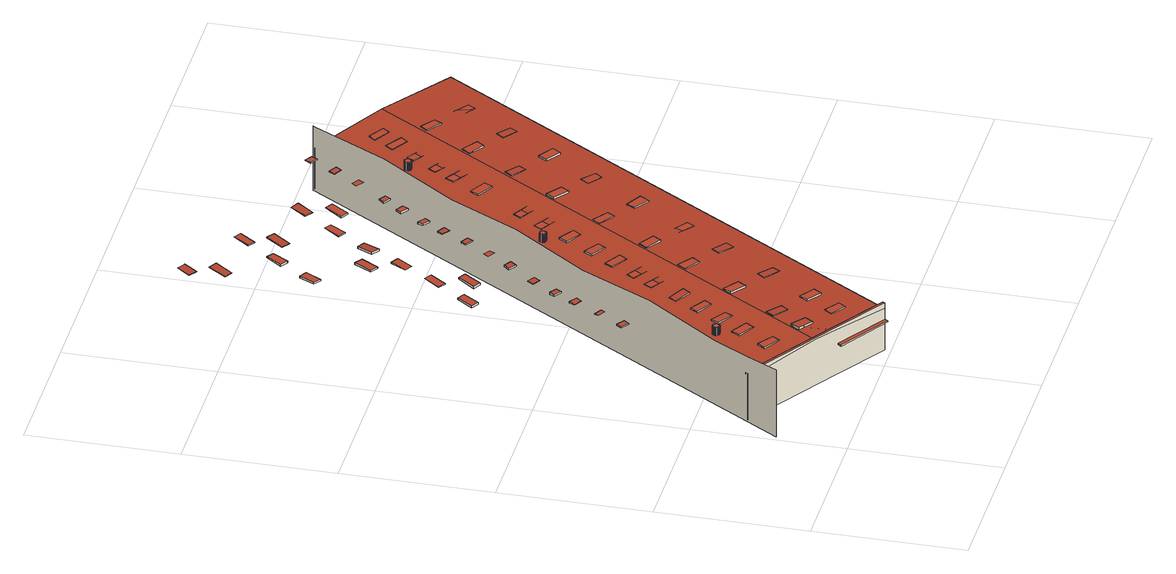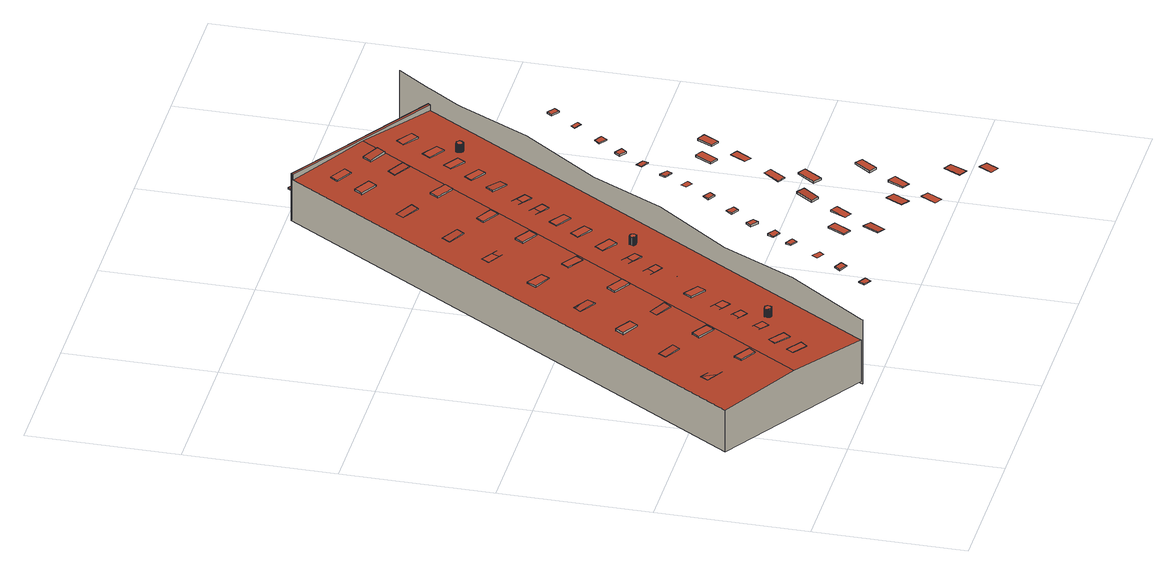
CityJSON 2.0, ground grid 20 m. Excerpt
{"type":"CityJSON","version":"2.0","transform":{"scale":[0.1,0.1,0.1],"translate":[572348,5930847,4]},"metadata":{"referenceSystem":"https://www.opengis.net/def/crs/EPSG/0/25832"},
"CityObjects":{
"building1":{"type":"Building","attributes":{"Grundfläche 2D":"8235.237512","Grundhöhe NN":"4.940"},"children":["building1-1","building1-2","building1-3","building1-4","building1-5","building1-6","building1-7","building1-8","building1-9","building1-10","building1-11","building1-12","building1-13","building1-14","building1-15","building1-16","building1-17","building1-18","building1-19","building1-20","building1-21","building1-22","building1-23","building1-24","building1-25","building1-26","building1-27","building1-28","building1-29","building1-30"],"geometry":[{"type":"MultiSurface","lod":"3","boundaries":[[[0,1,2,3,4,5,6,7,8,9,10,11,12,13,14,15]]],"semantics":{"surfaces":[{"type":"WallSurface"}],"values":[0]}}]},
"building1-1":{"type":"BuildingInstallation","parents":["building1"],"geometry":[{"type":"MultiSurface","lod":"3","boundaries":[[[16,17,18,19]],[[19,18,20,21]],[[16,19,21,22]],[[17,16,22,23]],[[18,17,23,20]]],"semantics":{"surfaces":[{"type":"RoofSurface"},{"type":"WallSurface"}],"values":[0,1,1,1,1]}}]},
"building1-2":{"type":"BuildingInstallation","parents":["building1"],"geometry":[{"type":"MultiSurface","lod":"3","boundaries":[[[24,25,26,27]],[[25,24,28,29]],[[27,28,24]],[[25,29,26]]],"semantics":{"surfaces":[{"type":"RoofSurface"},{"type":"WallSurface"}],"values":[0,1,1,1]}}]},
"building1-3":{"type":"BuildingInstallation","parents":["building1"],"geometry":[{"type":"MultiSurface","lod":"3","boundaries":[[[30,31,32,33]],[[33,32,34,35]],[[35,36,30,33]],[[36,37,31,30]],[[32,31,37,34]]],"semantics":{"surfaces":[{"type":"RoofSurface"},{"type":"WallSurface"}],"values":[0,1,1,1,1]}}]},
"building1-4":{"type":"BuildingInstallation","parents":["building1"],"geometry":[{"type":"MultiSurface","lod":"3","boundaries":[[[38,39,40,41]],[[42,43,41,40]],[[38,41,43,44]],[[44,45,39,38]],[[40,39,45,42]]],"semantics":{"surfaces":[{"type":"RoofSurface"},{"type":"WallSurface"}],"values":[0,1,1,1,1]}}]},
"building1-5":{"type":"BuildingInstallation","parents":["building1"],"geometry":[{"type":"MultiSurface","lod":"3","boundaries":[[[46,47,48,49]],[[49,48,50,51]],[[46,49,51,52]],[[47,46,52,53]],[[53,50,48,47]]],"semantics":{"surfaces":[{"type":"RoofSurface"},{"type":"WallSurface"}],"values":[0,1,1,1,1]}}]},
"building1-6":{"type":"BuildingInstallation","parents":["building1"],"geometry":[{"type":"MultiSurface","lod":"3","boundaries":[[[54,55,56,57]],[[58,59,57,56]],[[54,57,59,60]],[[55,54,60,61]],[[61,58,56,55]]],"semantics":{"surfaces":[{"type":"RoofSurface"},{"type":"WallSurface"}],"values":[0,1,1,1,1]}}]},
"building1-7":{"type":"BuildingInstallation","parents":["building1"],"geometry":[{"type":"MultiSurface","lod":"3","boundaries":[[[62,63,64,65]],[[63,66,64]],[[62,65,67]],[[63,62,67,66]]],"semantics":{"surfaces":[{"type":"RoofSurface"},{"type":"WallSurface"}],"values":[0,1,1,1]}}]},
"building1-8":{"type":"BuildingInstallation","parents":["building1"],"geometry":[{"type":"MultiSurface","lod":"3","boundaries":[[[68,69,70,71]],[[71,70,72,73]],[[68,71,73,74]],[[69,68,74,75]],[[75,72,70,69]]],"semantics":{"surfaces":[{"type":"RoofSurface"},{"type":"WallSurface"}],"values":[0,1,1,1,1]}}]},
"building1-9":{"type":"BuildingInstallation","parents":["building1"],"geometry":[{"type":"MultiSurface","lod":"3","boundaries":[[[76,77,78,79]],[[79,78,80,81]],[[76,79,81,82]],[[77,76,82,83]],[[78,77,83,80]]],"semantics":{"surfaces":[{"type":"RoofSurface"},{"type":"WallSurface"}],"values":[0,1,1,1,1]}}]},
"building1-10":{"type":"BuildingInstallation","parents":["building1"],"geometry":[{"type":"MultiSurface","lod":"3","boundaries":[[[84,85,86,87]],[[87,86,88,89]],[[84,87,89,90]],[[85,84,90,91]],[[86,85,91,88]]],"semantics":{"surfaces":[{"type":"RoofSurface"},{"type":"WallSurface"}],"values":[0,1,1,1,1]}}]},
"building1-11":{"type":"BuildingInstallation","parents":["building1"],"geometry":[{"type":"MultiSurface","lod":"3","boundaries":[[[92,93,94,95]],[[95,94,96]],[[96,97,92,95]],[[92,97,93]]],"semantics":{"surfaces":[{"type":"RoofSurface"},{"type":"WallSurface"}],"values":[0,1,1,1]}}]},
"building1-12":{"type":"BuildingInstallation","parents":["building1"],"geometry":[{"type":"MultiSurface","lod":"3","boundaries":[[[98,99,100,101]],[[101,100,102,103]],[[103,104,98,101]],[[99,98,104,105]],[[105,102,100,99]]],"semantics":{"surfaces":[{"type":"RoofSurface"},{"type":"WallSurface"}],"values":[0,1,1,1,1]}}]},
"building1-13":{"type":"BuildingInstallation","parents":["building1"],"geometry":[{"type":"MultiSurface","lod":"3","boundaries":[[[106,107,108,109,110]],[[111,109,108]],[[107,106,112]],[[108,107,112,111]]],"semantics":{"surfaces":[{"type":"RoofSurface"},{"type":"WallSurface"}],"values":[0,1,1,1]}}]},
"building1-14":{"type":"BuildingInstallation","parents":["building1"],"geometry":[{"type":"MultiSurface","lod":"3","boundaries":[[[113,114,115,116]],[[116,115,117,118]],[[113,116,118,119]],[[114,113,119,120]],[[115,114,120,117]]],"semantics":{"surfaces":[{"type":"RoofSurface"},{"type":"WallSurface"}],"values":[0,1,1,1,1]}}]},
"building1-15":{"type":"BuildingInstallation","parents":["building1"],"geometry":[{"type":"MultiSurface","lod":"3","boundaries":[[[121,122,123,124]]],"semantics":{"surfaces":[{"type":"RoofSurface"}],"values":[0]}}]},
"building1-16":{"type":"BuildingInstallation","parents":["building1"],"geometry":[{"type":"MultiSurface","lod":"3","boundaries":[[[125,126,127,128]],[[128,127,129,130]],[[125,128,130,131]],[[126,125,131,132]],[[127,126,132,129]]],"semantics":{"surfaces":[{"type":"RoofSurface"},{"type":"WallSurface"}],"values":[0,1,1,1,1]}}]},
"building1-17":{"type":"BuildingInstallation","parents":["building1"],"geometry":[{"type":"MultiSurface","lod":"3","boundaries":[[[133,134,135,136]],[[136,135,137,138]],[[133,136,138,139]],[[134,133,139,140]],[[135,134,140,137]]],"semantics":{"surfaces":[{"type":"RoofSurface"},{"type":"WallSurface"}],"values":[0,1,1,1,1]}}]},
"building1-18":{"type":"BuildingInstallation","parents":["building1"],"geometry":[{"type":"MultiSurface","lod":"3","boundaries":[[[141,142,143,144]],[[144,143,145,146]],[[141,144,146,147]],[[142,141,147,148]],[[143,142,148,145]]],"semantics":{"surfaces":[{"type":"RoofSurface"},{"type":"WallSurface"}],"values":[0,1,1,1,1]}}]},
"building1-19":{"type":"BuildingInstallation","parents":["building1"],"geometry":[{"type":"MultiSurface","lod":"3","boundaries":[[[149,150,151,152]],[[152,151,153,154]],[[154,155,149,152]],[[150,149,155,156]],[[156,153,151,150]]],"semantics":{"surfaces":[{"type":"RoofSurface"},{"type":"WallSurface"}],"values":[0,1,1,1,1]}}]},
"building1-20":{"type":"BuildingInstallation","parents":["building1"],"geometry":[{"type":"MultiSurface","lod":"3","boundaries":[[[157,158,159,160]],[[159,161,160]],[[162,158,157]],[[162,161,159,158]]],"semantics":{"surfaces":[{"type":"RoofSurface"},{"type":"WallSurface"}],"values":[0,1,1,1]}}]},
"building1-21":{"type":"BuildingInstallation","parents":["building1"],"geometry":[{"type":"MultiSurface","lod":"3","boundaries":[[[163,164,165,166]],[[166,165,167,168]],[[168,169,163,166]],[[169,170,164,163]],[[165,164,170,167]]],"semantics":{"surfaces":[{"type":"RoofSurface"},{"type":"WallSurface"}],"values":[0,1,1,1,1]}}]},
"building1-22":{"type":"BuildingInstallation","parents":["building1"],"geometry":[{"type":"MultiSurface","lod":"3","boundaries":[[[171,172,173,174]],[[173,175,174]],[[172,171,176]],[[176,175,173,172]]],"semantics":{"surfaces":[{"type":"RoofSurface"},{"type":"WallSurface"}],"values":[0,1,1,1]}}]},
"building1-23":{"type":"BuildingInstallation","parents":["building1"],"geometry":[{"type":"MultiSurface","lod":"3","boundaries":[[[177,178,179,180]],[[180,179,181,182]],[[183,181,179,178]],[[177,180,182,184]],[[178,177,184,183]]],"semantics":{"surfaces":[{"type":"RoofSurface"},{"type":"WallSurface"}],"values":[0,1,1,1,1]}}]},
"building1-24":{"type":"BuildingInstallation","parents":["building1"],"geometry":[{"type":"MultiSurface","lod":"3","boundaries":[[[185,186,187,188]],[[188,187,189,190]],[[185,188,190,191]],[[186,185,191,192]],[[187,186,192,189]]],"semantics":{"surfaces":[{"type":"RoofSurface"},{"type":"WallSurface"}],"values":[0,1,1,1,1]}}]},
"building1-25":{"type":"BuildingInstallation","parents":["building1"],"geometry":[{"type":"MultiSurface","lod":"3","boundaries":[[[193,194,195,196]],[[196,195,197,198]],[[198,199,193,196]],[[194,193,199,200]],[[195,194,200,197]]],"semantics":{"surfaces":[{"type":"RoofSurface"},{"type":"WallSurface"}],"values":[0,1,1,1,1]}}]},
"building1-26":{"type":"BuildingInstallation","parents":["building1"],"geometry":[{"type":"MultiSurface","lod":"3","boundaries":[[[201,202,203,204]],[[204,203,205,206]],[[204,206,201]],[[207,202,201]],[[207,205,203,202]]],"semantics":{"surfaces":[{"type":"RoofSurface"},{"type":"WallSurface"}],"values":[0,1,1,1,1]}}]},
"building1-27":{"type":"BuildingInstallation","parents":["building1"],"geometry":[{"type":"MultiSurface","lod":"3","boundaries":[[[208,209,210,211]],[[211,210,212,213]],[[208,211,213,214]],[[214,215,209,208]],[[215,212,210,209]]],"semantics":{"surfaces":[{"type":"RoofSurface"},{"type":"WallSurface"}],"values":[0,1,1,1,1]}}]},
"building1-28":{"type":"BuildingInstallation","parents":["building1"],"geometry":[{"type":"MultiSurface","lod":"3","boundaries":[[[216,217,218,219]]],"semantics":{"surfaces":[{"type":"RoofSurface"}],"values":[0]}}]},
"building1-29":{"type":"BuildingInstallation","parents":["building1"],"geometry":[{"type":"MultiSurface","lod":"3","boundaries":[[[220,221,222,223]],[[223,222,224,225]],[[220,223,225,226]],[[221,220,226,227]],[[222,221,227,224]]],"semantics":{"surfaces":[{"type":"RoofSurface"},{"type":"WallSurface"}],"values":[0,1,1,1,1]}}]},
"building1-30":{"type":"BuildingInstallation","parents":["building1"],"geometry":[{"type":"MultiSurface","lod":"3","boundaries":[[[228,229,230,231]],[[231,230,232,233]],[[233,234,228,231]],[[234,235,229,228]],[[230,229,235,232]]],"semantics":{"surfaces":[{"type":"RoofSurface"},{"type":"WallSurface"}],"values":[0,1,1,1,1]}}]},
"building2":{"type":"Building","attributes":{"Grundfläche 2D":"1811.024875","Grundhöhe NN":"5.160"},"children":["building2-1","building2-2","building2-3","building2-4","building2-5","building2-6","building2-7","building2-8","building2-9","building2-10","building2-11","building2-12","building2-13","building2-14","building2-15","building2-16","building2-17","building2-18","building2-19","building2-20","building2-21","building2-22","building2-23","building2-24","building2-25","building2-26","building2-27","building2-28","building2-29","building2-30","building2-31","building2-32","building2-33","building2-34","building2-35","building2-36","building2-37","building2-38","building2-39","building2-40","building2-41","building2-42","building2-43","building2-44"],"geometry":[{"type":"Solid","lod":"3","boundaries":[[[[236,237,238,239,240,241,242,243]],[[244,245,246,236,243,242,241,247],[248,249,250,249,248,243]],[[248,249,248,243]],[[249,248,249,250]],[[251,240,239,238,237,252,253]],[[254,255,256,244,247,241,240,251,257]],[[245,244,256,255,254,258,246]],[[252,237,236,246,258]],[[257,251,253,252,258,254]]]],"semantics":{"surfaces":[{"type":"RoofSurface"},{"type":"WallSurface"},{"type":"GroundSurface"}],"values":[[0,0,0,0,1,1,1,1,2]]}}]},
"building2-1":{"type":"BuildingInstallation","parents":["building2"],"geometry":[{"type":"MultiSurface","lod":"3","boundaries":[[[259,260,261,262]],[[262,261,263,264]],[[264,265,259,262]],[[260,259,265,266]],[[266,263,261,260]]],"semantics":{"surfaces":[{"type":"RoofSurface"},{"type":"WallSurface"}],"values":[0,1,1,1,1]}}]},
"building2-2":{"type":"BuildingInstallation","parents":["building2"],"geometry":[{"type":"MultiSurface","lod":"3","boundaries":[[[267,268,269,270]],[[270,269,271,272]],[[272,273,267,270]],[[268,267,273,274]],[[274,271,269,268]]],"semantics":{"surfaces":[{"type":"RoofSurface"},{"type":"WallSurface"}],"values":[0,1,1,1,1]}}]},
"building2-3":{"type":"BuildingInstallation","parents":["building2"],"geometry":[{"type":"MultiSurface","lod":"3","boundaries":[[[275,276,277,278]],[[279,280,278,277]],[[275,278,280,281]],[[276,275,281,282]],[[282,279,277,276]]],"semantics":{"surfaces":[{"type":"RoofSurface"},{"type":"WallSurface"}],"values":[0,1,1,1,1]}}]},
"building2-4":{"type":"BuildingInstallation","parents":["building2"],"geometry":[{"type":"MultiSurface","lod":"3","boundaries":[[[283,284,285,286]],[[286,285,287,288]],[[283,286,288,289]],[[284,283,289,290]],[[285,284,290,287]]],"semantics":{"surfaces":[{"type":"RoofSurface"},{"type":"WallSurface"}],"values":[0,1,1,1,1]}}]},
"building2-5":{"type":"BuildingInstallation","parents":["building2"],"geometry":[{"type":"MultiSurface","lod":"3","boundaries":[[[291,292,293,294]],[[294,295,291]],[[294,293,296,295]],[[292,296,293]]],"semantics":{"surfaces":[{"type":"RoofSurface"},{"type":"WallSurface"}],"values":[0,1,1,1]}}]},
"building2-6":{"type":"BuildingInstallation","parents":["building2"],"geometry":[{"type":"MultiSurface","lod":"3","boundaries":[[[297,298,299,300]],[[300,299,301,302]],[[297,300,302,303]],[[298,297,303,304]],[[299,298,304,301]]],"semantics":{"surfaces":[{"type":"RoofSurface"},{"type":"WallSurface"}],"values":[0,1,1,1,1]}}]},
"building2-7":{"type":"BuildingInstallation","parents":["building2"],"geometry":[{"type":"MultiSurface","lod":"3","boundaries":[[[305,306,307,308]],[[305,308,309]],[[306,305,309,310]],[[306,310,307]]],"semantics":{"surfaces":[{"type":"RoofSurface"},{"type":"WallSurface"}],"values":[0,1,1,1]}}]},
"building2-8":{"type":"BuildingInstallation","parents":["building2"],"geometry":[{"type":"MultiSurface","lod":"3","boundaries":[[[311,312,313,314]],[[314,313,315,316]],[[316,317,311,314]],[[312,311,317,318]],[[318,315,313,312]]],"semantics":{"surfaces":[{"type":"RoofSurface"},{"type":"WallSurface"}],"values":[0,1,1,1,1]}}]},
"building2-9":{"type":"BuildingInstallation","parents":["building2"],"geometry":[{"type":"MultiSurface","lod":"3","boundaries":[[[319,320,321,322]],[[322,321,323,324]],[[324,325,319,322]],[[325,326,320,319]],[[321,320,326,323]]],"semantics":{"surfaces":[{"type":"RoofSurface"},{"type":"WallSurface"}],"values":[0,1,1,1,1]}}]},
"building2-10":{"type":"BuildingInstallation","parents":["building2"],"geometry":[{"type":"MultiSurface","lod":"3","boundaries":[[[327,328,329,330]],[[329,331,332,330]],[[332,327,330]],[[329,328,331]]],"semantics":{"surfaces":[{"type":"RoofSurface"},{"type":"WallSurface"}],"values":[0,1,1,1]}}]},
"building2-11":{"type":"BuildingInstallation","parents":["building2"],"geometry":[{"type":"MultiSurface","lod":"3","boundaries":[[[333,334,335,336]],[[337,338,336,335]],[[333,336,338,339]],[[339,340,334,333]],[[335,334,340,337]]],"semantics":{"surfaces":[{"type":"RoofSurface"},{"type":"WallSurface"}],"values":[0,1,1,1,1]}}]},
"building2-12":{"type":"BuildingInstallation","parents":["building2"],"geometry":[{"type":"MultiSurface","lod":"3","boundaries":[[[341,342,343,344,345,346,347,348,349,350,351,352,353,354,355,356,357,358,359,360,361,362,363,364,365,366,367,368,369,370,371]],[[344,343,372,373]],[[371,370,374,375]],[[341,371,375,376]],[[342,341,376,377]],[[343,342,377,372]],[[345,344,373,378]],[[346,345,378,379]],[[347,346,379,380]],[[348,347,380,381]],[[349,348,381,382]],[[350,349,382,383]],[[351,350,383,384]],[[352,351,384,385]],[[353,352,385,386]],[[354,353,386,387]],[[355,354,387,388]],[[356,355,388,389]],[[357,356,389,390]],[[358,357,390,391]],[[359,358,391,392]],[[360,359,392,393]],[[361,360,393,394]],[[362,361,394,395]],[[363,362,395,396]],[[364,363,396,397]],[[365,364,397,398]],[[366,365,398,399]],[[367,366,399,400]],[[368,367,400,401]],[[369,368,401,402]],[[370,369,402,374]]],"semantics":{"surfaces":[{"type":"RoofSurface"},{"type":"WallSurface"}],"values":[0,1,1,1,1,1,1,1,1,1,1,1,1,1,1,1,1,1,1,1,1,1,1,1,1,1,1,1,1,1,1,1]}}]},
"building2-13":{"type":"BuildingInstallation","parents":["building2"],"geometry":[{"type":"MultiSurface","lod":"3","boundaries":[[[403,404,405,406]],[[406,405,407,408]],[[406,408,409,403]],[[409,410,404,403]],[[410,407,405,404]]],"semantics":{"surfaces":[{"type":"RoofSurface"},{"type":"WallSurface"}],"values":[0,1,1,1,1]}}]},
"building2-14":{"type":"BuildingInstallation","parents":["building2"],"geometry":[{"type":"MultiSurface","lod":"3","boundaries":[[[411,412,413,414]],[[414,413,415,416]],[[411,414,416,417]],[[412,411,417,418]],[[413,412,418,415]]],"semantics":{"surfaces":[{"type":"RoofSurface"},{"type":"WallSurface"}],"values":[0,1,1,1,1]}}]},
"building2-15":{"type":"BuildingInstallation","parents":["building2"],"geometry":[{"type":"MultiSurface","lod":"3","boundaries":[[[419,420,421,422]],[[422,421,423,424]],[[419,422,424,425]],[[425,426,420,419]],[[421,420,426,423]]],"semantics":{"surfaces":[{"type":"RoofSurface"},{"type":"WallSurface"}],"values":[0,1,1,1,1]}}]},
"building2-16":{"type":"BuildingInstallation","parents":["building2"],"geometry":[{"type":"MultiSurface","lod":"3","boundaries":[[[427,428,429,430]],[[430,429,431,432]],[[427,430,432,433]],[[433,434,428,427]],[[434,431,429,428]]],"semantics":{"surfaces":[{"type":"RoofSurface"},{"type":"WallSurface"}],"values":[0,1,1,1,1]}}]},
"building2-17":{"type":"BuildingInstallation","parents":["building2"],"geometry":[{"type":"MultiSurface","lod":"3","boundaries":[[[435,436,437,438,439]],[[437,440,438]],[[435,441,436]],[[437,436,441,440]]],"semantics":{"surfaces":[{"type":"RoofSurface"},{"type":"WallSurface"}],"values":[0,1,1,1]}}]},
"building2-18":{"type":"BuildingInstallation","parents":["building2"],"geometry":[{"type":"MultiSurface","lod":"3","boundaries":[[[442,443,444,445]],[[444,446,445]],[[442,445,447]],[[447,448,443,442]],[[444,443,448,446]]],"semantics":{"surfaces":[{"type":"RoofSurface"},{"type":"WallSurface"}],"values":[0,1,1,1,1]}}]},
"building2-19":{"type":"BuildingInstallation","parents":["building2"],"geometry":[{"type":"MultiSurface","lod":"3","boundaries":[[[449,450,451,452]],[[452,451,453,454]],[[454,455,449,452]],[[455,456,450,449]],[[451,450,456,453]]],"semantics":{"surfaces":[{"type":"RoofSurface"},{"type":"WallSurface"}],"values":[0,1,1,1,1]}}]},
"building2-20":{"type":"BuildingInstallation","parents":["building2"],"geometry":[{"type":"MultiSurface","lod":"3","boundaries":[[[457,458,459,460]],[[461,457,460]],[[458,457,461,462]],[[458,462,459]]],"semantics":{"surfaces":[{"type":"RoofSurface"},{"type":"WallSurface"}],"values":[0,1,1,1]}}]},
"building2-21":{"type":"BuildingInstallation","parents":["building2"],"geometry":[{"type":"MultiSurface","lod":"3","boundaries":[[[463,464,465,466]],[[466,465,467,468]],[[468,469,463,466]],[[464,463,469,470]],[[470,467,465,464]]],"semantics":{"surfaces":[{"type":"RoofSurface"},{"type":"WallSurface"}],"values":[0,1,1,1,1]}}]},
"building2-22":{"type":"BuildingInstallation","parents":["building2"],"geometry":[{"type":"MultiSurface","lod":"3","boundaries":[[[471,472,473,474]],[[474,473,475,476]],[[476,477,471,474]],[[477,478,472,471]],[[473,472,478,475]]],"semantics":{"surfaces":[{"type":"RoofSurface"},{"type":"WallSurface"}],"values":[0,1,1,1,1]}}]},
"building2-23":{"type":"BuildingInstallation","parents":["building2"],"geometry":[{"type":"MultiSurface","lod":"3","boundaries":[[[479,480,481,482]],[[482,481,483,484]],[[479,482,484,485]],[[480,479,485,486]],[[481,480,486,483]]],"semantics":{"surfaces":[{"type":"RoofSurface"},{"type":"WallSurface"}],"values":[0,1,1,1,1]}}]},
"building2-24":{"type":"BuildingInstallation","parents":["building2"],"geometry":[{"type":"MultiSurface","lod":"3","boundaries":[[[487,488,489,490]],[[491,489,488]],[[491,492,490,489]],[[490,492,487]]],"semantics":{"surfaces":[{"type":"RoofSurface"},{"type":"WallSurface"}],"values":[0,1,1,1]}}]},
"building2-25":{"type":"BuildingInstallation","parents":["building2"],"geometry":[{"type":"MultiSurface","lod":"3","boundaries":[[[493,494,495,496]],[[497,498,496,495]],[[493,496,498,499]],[[494,493,499,500]],[[500,497,495,494]]],"semantics":{"surfaces":[{"type":"RoofSurface"},{"type":"WallSurface"}],"values":[0,1,1,1,1]}}]},
"building2-26":{"type":"BuildingInstallation","parents":["building2"],"geometry":[{"type":"MultiSurface","lod":"3","boundaries":[[[501,502,503,504,505,506,507,508,509,510,511,512,513,514,515,516,517,518,519,520,521,522,523,524,525,526,527,528]],[[529,530,507,506]],[[531,532,504,503]],[[532,533,505,504]],[[533,529,506,505]],[[530,534,508,507]],[[534,535,509,508]],[[535,536,510,509]],[[536,537,511,510]],[[537,538,512,511]],[[538,539,513,512]],[[539,540,514,513]],[[540,541,515,514]],[[541,542,516,515]],[[542,543,517,516]],[[543,544,518,517]],[[544,545,519,518]],[[545,546,520,519]],[[546,547,521,520]],[[547,548,522,521]],[[523,522,548,549]],[[549,550,524,523]],[[550,551,525,524]],[[551,552,526,525]],[[552,553,527,526]],[[553,554,528,527]],[[501,528,554,555]],[[555,556,502,501]],[[556,531,503,502]]],"semantics":{"surfaces":[{"type":"RoofSurface"},{"type":"WallSurface"}],"values":[0,1,1,1,1,1,1,1,1,1,1,1,1,1,1,1,1,1,1,1,1,1,1,1,1,1,1,1,1]}}]},
"building2-27":{"type":"BuildingInstallation","parents":["building2"],"geometry":[{"type":"MultiSurface","lod":"3","boundaries":[[[557,558,559,560]],[[559,558,561,562]],[[560,559,562,563]],[[557,560,563,564]],[[558,557,564,561]]],"semantics":{"surfaces":[{"type":"RoofSurface"},{"type":"WallSurface"}],"values":[0,1,1,1,1]}}]},
"building2-28":{"type":"BuildingInstallation","parents":["building2"],"geometry":[{"type":"MultiSurface","lod":"3","boundaries":[[[565,566,567,568]],[[568,567,569,570]],[[568,570,565]],[[567,566,569]]],"semantics":{"surfaces":[{"type":"RoofSurface"},{"type":"WallSurface"}],"values":[0,1,1,1]}}]},
"building2-29":{"type":"BuildingInstallation","parents":["building2"],"geometry":[{"type":"MultiSurface","lod":"3","boundaries":[[[571,572,573,574]],[[572,571,575,576]],[[571,574,575]],[[572,576,573]]],"semantics":{"surfaces":[{"type":"RoofSurface"},{"type":"WallSurface"}],"values":[0,1,1,1]}}]},
"building2-30":{"type":"BuildingInstallation","parents":["building2"],"geometry":[{"type":"MultiSurface","lod":"3","boundaries":[[[577,578,579,580]],[[581,582,580,579]],[[582,583,577,580]],[[578,577,583,584]],[[579,578,584,581]]],"semantics":{"surfaces":[{"type":"RoofSurface"},{"type":"WallSurface"}],"values":[0,1,1,1,1]}}]},
"building2-31":{"type":"BuildingInstallation","parents":["building2"],"geometry":[{"type":"MultiSurface","lod":"3","boundaries":[[[585,586,587,588]],[[588,587,589,590]],[[585,588,590,591]],[[591,592,586,585]],[[592,589,587,586]]],"semantics":{"surfaces":[{"type":"RoofSurface"},{"type":"WallSurface"}],"values":[0,1,1,1,1]}}]},
"building2-32":{"type":"BuildingInstallation","parents":["building2"],"geometry":[{"type":"MultiSurface","lod":"3","boundaries":[[[593,594,595,596]],[[596,595,597,598]],[[598,599,593,596]],[[594,593,599,600]],[[600,597,595,594]]],"semantics":{"surfaces":[{"type":"RoofSurface"},{"type":"WallSurface"}],"values":[0,1,1,1,1]}}]},
"building2-33":{"type":"BuildingInstallation","parents":["building2"],"geometry":[{"type":"MultiSurface","lod":"3","boundaries":[[[601,602,603,604,605,606]],[[603,607,248,604]],[[248,608,605,604]],[[608,249,606,605]],[[601,606,249,609]],[[609,610,602,601]],[[603,602,610,607]]],"semantics":{"surfaces":[{"type":"RoofSurface"},{"type":"WallSurface"}],"values":[0,1,1,1,1,1,1]}}]},
"building2-34":{"type":"BuildingInstallation","parents":["building2"],"geometry":[{"type":"MultiSurface","lod":"3","boundaries":[[[611,612,613,614]],[[613,612,615]],[[616,615,612,611]],[[616,611,614]]],"semantics":{"surfaces":[{"type":"RoofSurface"},{"type":"WallSurface"}],"values":[0,1,1,1]}}]},
"building2-35":{"type":"BuildingInstallation","parents":["building2"],"geometry":[{"type":"MultiSurface","lod":"3","boundaries":[[[617,618,619,620]],[[620,619,621,622]],[[617,620,622,623]],[[623,624,618,617]],[[624,621,619,618]]],"semantics":{"surfaces":[{"type":"RoofSurface"},{"type":"WallSurface"}],"values":[0,1,1,1,1]}}]},
"building2-36":{"type":"BuildingInstallation","parents":["building2"],"geometry":[{"type":"MultiSurface","lod":"3","boundaries":[[[625,626,627,628]]],"semantics":{"surfaces":[{"type":"RoofSurface"}],"values":[0]}}]},
"building2-37":{"type":"BuildingInstallation","parents":["building2"],"geometry":[{"type":"MultiSurface","lod":"3","boundaries":[[[629,630,631,632]],[[632,631,633,634]],[[629,632,634,635]],[[630,629,635,636]],[[631,630,636,633]]],"semantics":{"surfaces":[{"type":"RoofSurface"},{"type":"WallSurface"}],"values":[0,1,1,1,1]}}]},
"building2-38":{"type":"BuildingInstallation","parents":["building2"],"geometry":[{"type":"MultiSurface","lod":"3","boundaries":[[[637,638,639,640]],[[640,639,641,642]],[[637,640,642,643]],[[638,637,643,644]],[[639,638,644,641]]],"semantics":{"surfaces":[{"type":"RoofSurface"},{"type":"WallSurface"}],"values":[0,1,1,1,1]}}]},
"building2-39":{"type":"BuildingInstallation","parents":["building2"],"geometry":[{"type":"MultiSurface","lod":"3","boundaries":[[[645,646,647,648,649,650]],[[240,241,247,244,648,647,646]],[[244,245,649,648]],[[649,245,250,242,239,645,650]],[[239,240,646,645]]],"semantics":{"surfaces":[{"type":"RoofSurface"},{"type":"WallSurface"}],"values":[0,1,1,1,1]}}]},
"building2-40":{"type":"BuildingInstallation","parents":["building2"],"geometry":[{"type":"MultiSurface","lod":"3","boundaries":[[[651,652,653,654,655,656,657,658,659,660,661,662,663,664,665,666,667,668,669,670,671,672,673,674,675,676,677,678,679]],[[654,653,680,681]],[[655,654,681,682]],[[656,655,682,683]],[[651,679,684,685]],[[652,651,685,686]],[[653,652,686,680]],[[657,656,683,687]],[[658,657,687,688]],[[659,658,688,689]],[[660,659,689,690]],[[661,660,690,691]],[[662,661,691,692]],[[663,662,692,693]],[[664,663,693,694]],[[665,664,694,695]],[[666,665,695,696]],[[667,666,696,697]],[[668,667,697,698]],[[669,668,698,699]],[[670,669,699,700]],[[671,670,700,701]],[[672,671,701,702]],[[673,672,702,703]],[[674,673,703,704]],[[675,674,704,705]],[[676,675,705,706]],[[677,676,706,707]],[[678,677,707,708]],[[679,678,708,684]]],"semantics":{"surfaces":[{"type":"RoofSurface"},{"type":"WallSurface"}],"values":[0,1,1,1,1,1,1,1,1,1,1,1,1,1,1,1,1,1,1,1,1,1,1,1,1,1,1,1,1,1]}}]},
"building2-41":{"type":"BuildingInstallation","parents":["building2"],"geometry":[{"type":"MultiSurface","lod":"3","boundaries":[[[709,710,711,712]],[[712,711,713,714]],[[714,715,709,712]],[[715,716,710,709]],[[711,710,716,713]]],"semantics":{"surfaces":[{"type":"RoofSurface"},{"type":"WallSurface"}],"values":[0,1,1,1,1]}}]},
"building2-42":{"type":"BuildingInstallation","parents":["building2"],"geometry":[{"type":"MultiSurface","lod":"3","boundaries":[[[717,718,719,720]],[[720,719,721,722]],[[717,720,722,723]],[[718,717,723,724]],[[719,718,724,721]]],"semantics":{"surfaces":[{"type":"RoofSurface"},{"type":"WallSurface"}],"values":[0,1,1,1,1]}}]},
"building2-43":{"type":"BuildingInstallation","parents":["building2"],"geometry":[{"type":"MultiSurface","lod":"3","boundaries":[[[725,726,727,728]],[[728,727,729,730]],[[725,728,730,731]],[[731,732,726,725]],[[727,726,732,729]]],"semantics":{"surfaces":[{"type":"RoofSurface"},{"type":"WallSurface"}],"values":[0,1,1,1,1]}}]},
"building2-44":{"type":"BuildingInstallation","parents":["building2"],"geometry":[{"type":"MultiSurface","lod":"3","boundaries":[[[733,256,734,735]],[[255,736,734,256]],[[737,255,256,733]],[[736,738,735,734]],[[738,737,733,735]],[[736,255,737,738]]],"semantics":{"surfaces":[{"type":"RoofSurface"},{"type":"WallSurface"},{"type":"OuterCeilingSurface"}],"values":[0,1,1,1,1,2]}}]}
},
"vertices":[
[62,178,9],[445,781,9],[446,783,9],[446,783,102],[445,781,102],[379,678,109],[316,577,101],[254,481,109],[191,381,101],[128,282,109],[66,184,101],[62,178,101],[37,138,103],[35,135,103],[8,93,106],[8,93,9],
[68,294,110],[73,301,110],[63,308,110],[58,301,110],[63,308,108],[58,301,108],[68,294,108],[73,301,108],
[94,335,108],[84,341,108],[81,336,108],[91,330,108],[94,335,107],[84,341,107],
[113,365,106],[118,372,106],[108,379,106],[103,371,106],[108,379,104],[103,371,105],[113,365,105],[118,372,104],
[70,494,106],[80,488,106],[93,509,107],[83,515,107],[93,509,105],[83,515,105],[70,494,103],[80,488,103],
[132,395,104],[136,402,104],[127,408,104],[122,401,104],[127,408,101],[122,401,102],[132,395,102],[136,402,101],
[112,501,108],[122,495,108],[137,518,109],[127,524,109],[137,518,107],[127,524,107],[112,501,105],[122,495,105],
[102,543,108],[111,537,108],[125,558,109],[116,564,109],[111,537,107],[102,543,107],
[147,441,104],[143,433,103],[153,427,103],[157,435,104],[153,427,102],[157,435,103],[147,441,103],[143,433,102],
[94,718,104],[81,697,105],[90,690,105],[104,712,104],[90,690,103],[104,712,101],[94,718,101],[81,697,103],
[175,462,107],[180,470,108],[170,476,108],[165,469,107],[170,476,106],[165,469,105],[175,462,105],[180,470,106],
[147,614,107],[133,593,107],[143,587,107],[157,608,107],[157,608,105],[147,614,105],
[83,830,108],[69,807,106],[79,801,106],[94,824,108],[79,801,105],[94,824,107],[83,830,107],[69,807,105],
[70,867,109],[59,850,108],[69,843,108],[81,861,109],[79,862,109],[69,843,107],[59,850,107],
[137,658,106],[122,634,107],[132,628,107],[147,651,106],[132,628,105],[147,651,103],[137,658,103],[122,634,105],
[195,494,108],[199,501,108],[190,507,108],[185,500,108],
[126,767,106],[112,746,106],[122,740,106],[135,761,106],[122,740,103],[135,761,105],[126,767,105],[112,746,103],
[178,664,104],[165,643,106],[175,636,106],[188,658,104],[175,636,103],[188,658,101],[178,664,101],[165,643,103],
[216,527,109],[221,534,109],[211,540,109],[206,533,109],[211,540,107],[206,533,108],[216,527,108],[221,534,107],
[168,777,108],[153,754,106],[163,747,106],[178,770,108],[163,747,105],[178,770,107],[168,777,107],[153,754,105],
[157,816,109],[144,795,108],[153,789,108],[167,810,109],[153,789,107],[144,795,107],
[238,561,106],[243,569,106],[233,575,106],[228,568,106],[233,575,104],[228,568,105],[238,561,105],[243,569,104],
[210,713,105],[196,692,105],[206,686,105],[219,708,105],[206,686,103],[196,692,103],
[257,591,104],[262,598,104],[252,605,104],[248,598,104],[252,605,101],[248,598,102],[262,598,101],[257,591,102],
[253,722,108],[238,699,107],[248,693,107],[263,716,108],[248,693,105],[263,716,107],[253,722,107],[238,699,105],
[278,623,105],[283,631,105],[273,637,105],[268,630,105],[273,637,103],[268,630,102],[278,623,102],[283,631,103],
[242,763,109],[228,742,108],[238,735,108],[252,757,110],[238,735,107],[252,757,109],[228,742,107],
[295,650,106],[299,657,106],[290,663,106],[285,656,106],[290,663,105],[285,656,104],[295,650,104],[299,657,105],
[321,690,108],[325,697,108],[315,703,108],[311,697,108],
[342,723,109],[347,731,109],[336,737,109],[331,729,109],[336,737,108],[331,729,108],[342,723,108],[347,731,107],
[365,759,106],[369,767,106],[360,773,106],[355,765,106],[360,773,105],[355,765,105],[365,759,105],[369,767,105],
[543,719,78],[445,781,72],[62,178,72],[37,138,72],[35,135,72],[134,72,78],[136,76,78],[157,110,78],[234,8,72],[236,11,72],[645,655,72],[166,52,76],[158,107,77],[160,93,77],[165,57,76],[35,135,12],[445,781,12],[62,178,12],[234,8,12],[234,8,55],[234,8,57],[166,52,12],[645,655,12],
[396,544,78],[402,555,78],[381,568,77],[375,557,77],[381,568,75],[375,557,75],[396,544,76],[402,555,76],
[446,513,77],[452,523,77],[432,536,79],[425,526,79],[432,536,77],[425,526,77],[446,513,76],[452,523,76],
[147,154,77],[154,165,77],[132,178,77],[126,167,77],[132,178,75],[126,167,75],[147,154,76],[154,165,76],
[536,545,74],[542,555,74],[522,568,76],[515,558,76],[522,568,75],[515,558,75],[536,545,73],[542,555,73],
[449,644,76],[456,654,76],[442,663,76],[436,653,76],[436,653,75],[442,663,75],
[411,349,76],[418,361,76],[396,373,76],[390,362,76],[396,373,75],[390,362,75],[411,349,73],[418,361,73],
[217,309,76],[211,299,76],[231,286,76],[237,296,76],[217,309,75],[211,299,75],
[188,217,77],[194,227,77],[173,240,77],[167,230,77],[173,240,75],[167,230,75],[188,217,76],[194,227,76],
[405,449,79],[412,460,79],[391,474,80],[384,463,80],[391,474,77],[384,463,77],[405,449,76],[412,460,76],
[336,450,76],[342,460,76],[321,473,76],[315,463,76],[321,473,75],[315,463,75],
[167,186,77],[173,196,77],[153,209,77],[147,199,77],[153,209,75],[147,199,75],[167,186,76],[173,196,76],
[421,653,86],[422,653,86],[422,654,86],[423,655,86],[423,656,86],[423,657,86],[423,658,86],[422,658,86],[422,659,86],[421,660,86],[420,660,86],[420,661,86],[419,661,86],[418,661,86],[417,660,86],[416,660,86],[415,660,86],[415,659,86],[414,658,86],[414,657,86],[414,656,86],[414,655,86],[414,654,86],[415,654,86],[415,653,86],[416,652,86],[417,652,86],[418,652,86],[419,652,86],[420,652,86],[421,652,86],[422,654,74],[423,655,74],[420,652,74],[421,652,74],[421,653,74],[422,653,74],[423,656,74],[423,657,74],[423,658,74],[422,658,74],[422,659,74],[421,660,74],[420,660,74],[420,661,74],[419,661,74],[418,661,74],[417,660,74],[416,660,74],[415,660,74],[415,659,74],[414,658,74],[414,657,74],[414,656,74],[414,655,74],[414,654,74],[415,654,74],[415,653,74],[416,652,74],[417,652,74],[418,652,74],[419,652,74],
[237,185,79],[244,196,79],[223,210,80],[216,199,80],[223,210,77],[216,199,77],[237,185,76],[244,196,76],
[124,116,77],[131,126,77],[110,140,77],[103,130,77],[110,140,75],[103,130,75],[124,116,76],[131,126,76],
[223,55,75],[230,65,75],[209,78,76],[202,68,76],[209,78,75],[202,68,75],[223,55,73],[230,65,73],
[486,576,79],[493,586,79],[472,600,79],[465,589,79],[472,600,77],[465,589,77],[486,576,76],[493,586,76],
[561,618,74],[577,608,74],[583,618,74],[562,632,75],[561,630,75],[583,618,73],[577,608,73],
[454,418,74],[461,428,74],[441,442,76],[434,431,75],[441,442,75],[454,418,73],[461,428,73],
[318,312,79],[325,323,79],[304,336,79],[297,325,79],[304,336,77],[297,325,77],[318,312,76],[325,323,76],
[234,335,76],[228,325,76],[248,312,76],[255,322,76],[234,335,75],[228,325,75],
[253,367,77],[247,357,77],[268,343,77],[275,354,77],[268,343,76],[275,354,76],[253,367,75],[247,357,75],
[527,639,78],[533,649,78],[513,662,79],[506,653,79],[513,662,77],[506,653,77],[527,639,76],[533,649,76],
[246,91,76],[253,102,76],[232,115,77],[225,104,77],[232,115,75],[225,104,75],[246,91,73],[253,102,73],
[419,581,76],[426,592,76],[405,605,76],[399,594,76],[405,605,75],[399,594,75],
[274,399,77],[268,388,77],[288,375,77],[295,386,77],[288,375,76],[295,386,76],[274,399,75],[268,388,75],
[291,451,86],[292,451,86],[293,451,86],[293,452,86],[294,452,86],[294,453,86],[295,454,86],[295,455,86],[295,456,86],[295,457,86],[294,457,86],[294,458,86],[293,459,86],[292,459,86],[291,459,86],[290,459,86],[289,459,86],[288,459,86],[288,458,86],[287,457,86],[287,456,86],[287,455,86],[287,454,86],[287,453,86],[288,452,86],[289,452,86],[289,451,86],[290,451,86],[294,453,74],[295,454,74],[293,451,74],[293,452,74],[294,452,74],[295,455,74],[295,456,74],[295,457,74],[294,457,74],[294,458,74],[293,459,74],[292,459,74],[291,459,74],[290,459,74],[289,459,74],[288,459,74],[288,458,74],[287,457,74],[287,456,74],[287,455,74],[287,454,74],[287,453,74],[288,452,74],[289,452,74],[289,451,74],[290,451,74],[291,451,74],[292,451,74],
[477,671,77],[484,680,77],[463,695,76],[456,685,76],[484,680,76],[463,695,75],[456,685,75],[477,671,76],
[355,482,76],[362,492,76],[341,504,76],[335,494,76],[341,504,75],[335,494,75],
[368,281,74],[374,291,74],[354,304,75],[347,295,75],[368,281,73],[374,291,73],
[312,412,77],[319,423,77],[298,436,77],[291,425,77],[298,436,75],[291,425,75],[312,412,76],[319,423,76],
[197,122,77],[204,132,77],[183,146,79],[176,136,79],[183,146,77],[176,136,77],[197,122,76],[204,132,76],
[495,481,77],[502,492,77],[481,505,77],[474,494,77],[481,505,75],[474,494,75],[495,481,73],[502,492,73],
[173,85,79],[180,96,79],[159,109,81],[158,107,81],[152,98,81],[160,93,80],[159,109,77],[152,98,77],[173,85,76],[180,96,76],
[422,631,76],[416,621,76],[429,612,76],[436,622,76],[416,621,75],[422,631,75],
[494,698,77],[500,707,77],[480,720,76],[473,711,76],[480,720,75],[473,711,75],[494,698,76],[500,707,76],
[376,513,76],[382,524,76],[362,536,75],[355,526,75],
[193,272,76],[187,262,76],[207,249,78],[214,259,78],[207,249,76],[214,259,76],[193,272,75],[187,262,75],
[331,222,74],[338,233,74],[317,246,76],[310,236,76],[317,246,75],[310,236,75],[331,222,73],[338,233,73],
[37,138,80],[35,135,80],[166,52,80],[234,8,80],[236,11,80],[165,57,80],
[128,192,86],[128,193,86],[129,193,86],[129,194,86],[130,194,86],[130,195,86],[130,196,86],[130,197,86],[130,198,86],[129,199,86],[128,200,86],[127,201,86],[126,201,86],[125,201,86],[124,201,86],[124,200,86],[123,200,86],[122,199,86],[122,198,86],[121,198,86],[121,197,86],[121,196,86],[121,195,86],[122,194,86],[123,193,86],[124,192,86],[125,192,86],[126,192,86],[127,192,86],[129,193,74],[129,194,74],[130,194,74],[130,195,74],[127,192,74],[128,192,74],[128,193,74],[130,196,74],[130,197,74],[130,198,74],[129,199,74],[128,200,74],[127,201,74],[126,201,74],[125,201,74],[124,201,74],[124,200,74],[123,200,74],[122,199,74],[122,198,74],[121,198,74],[121,197,74],[121,196,74],[121,195,74],[122,194,74],[123,193,74],[124,192,74],[125,192,74],[126,192,74],
[362,381,78],[368,391,78],[348,405,78],[341,395,78],[348,405,77],[341,395,77],[362,381,76],[368,391,76],
[288,154,74],[294,164,74],[273,178,76],[266,168,76],[273,178,75],[266,168,75],[288,154,73],[294,164,73],
[281,254,78],[288,264,78],[267,278,79],[260,267,79],[267,278,77],[260,267,77],[281,254,76],[288,264,76],
[231,3,57],[166,52,57],[162,46,57],[166,52,55],[231,3,55],[162,46,55]
]}
